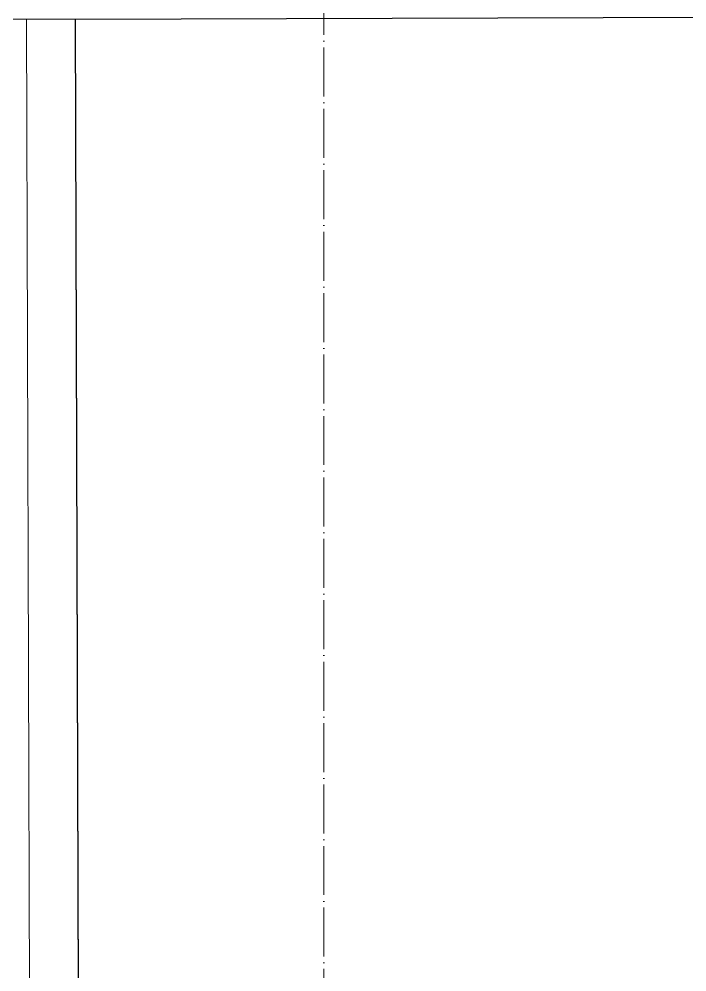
# Model space of a CAD drawing. Header units: millimetres. Extents: x -13069 to 207500, y -71366 to 56785.
# Drawn here: x 48725.1 to 48997.9, y 10508.2 to 10897.6 of the extents above; entities that cross this region are included whole.
import ezdxf

# ---------------------------------------------------------------- set-up
doc = ezdxf.new("R2010")
doc.units = ezdxf.units.MM
doc.linetypes.add('ADSK_Линия сетки', pattern=[25, 20, -2.5, 0, -2.5])
for name, color, linetype, lineweight in [('Оси', 7, 'Continuous', 9), ('Стены несущие', 7, 'Continuous', 30), ('Стены отделка', 7, 'Continuous', 30), ('Стены штриховка', 7, 'Continuous', 9)]:
    doc.layers.add(name, color=color, linetype=linetype, lineweight=lineweight)

msp = doc.modelspace()

# ---------------------------------------------------------------- linework, layer by layer
at = {"layer": 'Оси', "linetype": 'ADSK_Линия сетки'}
msp.add_line((48849.565, -6603.62), (48849.565, 44222.998), dxfattribs=at)
at = {"layer": 'Стены несущие'}
for p, q in [((48748.194, 10897.576), (49188.192, 10898.917)), ((48754.403, 8859.429), (48748.194, 10897.576))]:
    msp.add_line(p, q, dxfattribs=at)
at = {"layer": 'Стены отделка', "lineweight": 9}
for p, q in [((48716.215, 10897.479), (48748.194, 10897.576)), ((48748.214, 10897.576), (48754.403, 8859.429))]:
    msp.add_line(p, q, dxfattribs=at)
at = {"layer": 'Стены штриховка'}
msp.add_line((48732.049, 9634.429), (48728.214, 10897.516), dxfattribs=at)

doc.saveas('drawing.dxf')
